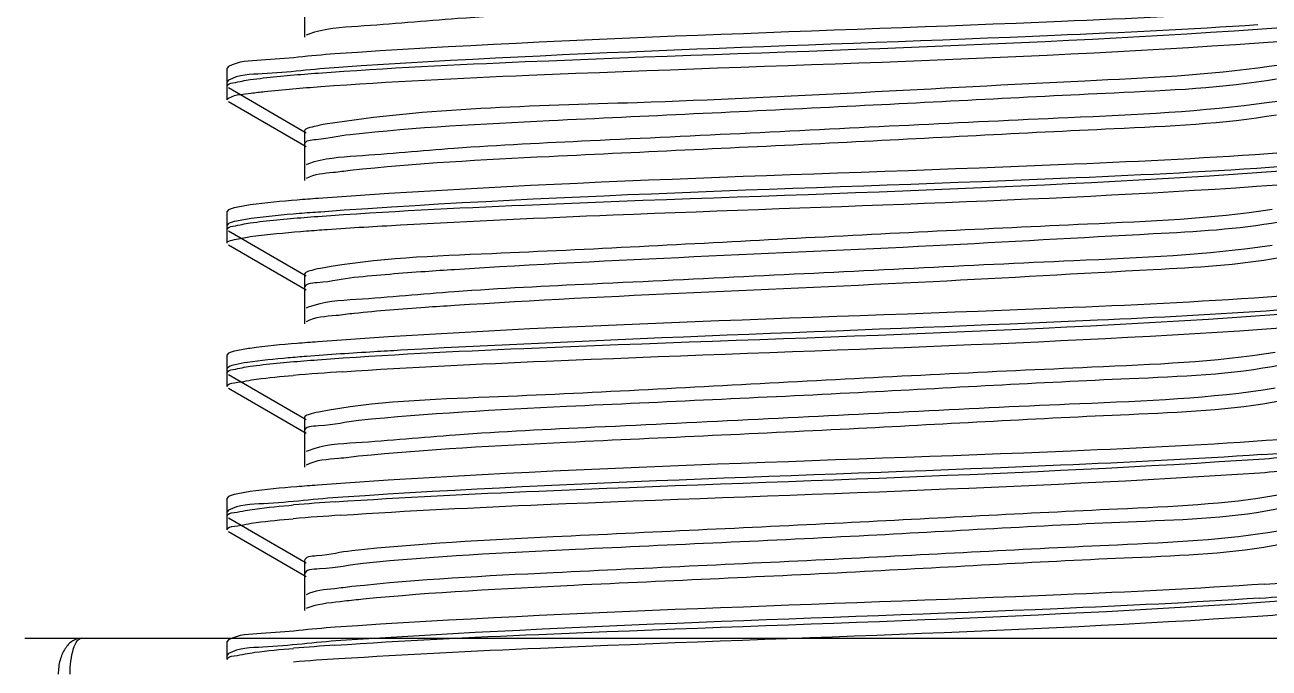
# Model space of a CAD drawing. Extents: x 1031190 to 1725648, y 733081 to 1571294.
# Drawn here: x 1133730.9 to 1133937.8, y 1252904 to 1253010.8 of the extents above; entities that cross this region are included whole.
import ezdxf

# ---------------------------------------------------------------- set-up
doc = ezdxf.new("R2010")
doc.units = 0
doc.header["$LTSCALE"] = 1000
doc.header["$MEASUREMENT"] = 0

msp = doc.modelspace()

# ---------------------------------------------------------------- linework, layer by layer
at = {"linetype": 'Continuous'}
for p, q in [((1133777.38, 1253014.76), (1133777.38, 1253008.81)), ((1133778.06, 1253009.3), (1133777.64, 1253009.11)), ((1133764.71, 1253003.91), (1133764.49, 1253003.65)), ((1133764.49, 1253000.67), (1133764.49, 1253003.65)), ((1133764.49, 1253000.67), (1133764.49, 1253003.65)), ((1133764.71, 1253001.63), (1133764.49, 1253001.37)), ((1133764.49, 1252998.39), (1133764.49, 1253001.37)), ((1133764.49, 1252998.39), (1133764.49, 1253001.37)), ((1133764.71, 1253000.41), (1133777.64, 1252992.93)), ((1133764.71, 1252998.13), (1133777.64, 1252990.65)), ((1133777.38, 1252993.23), (1133777.38, 1252987.28)), ((1133777.38, 1252990.95), (1133777.38, 1252985)), ((1133778.02, 1252987.75), (1133777.64, 1252987.58)), ((1133764.71, 1252980.1), (1133764.49, 1252979.83)), ((1133764.49, 1252976.86), (1133764.49, 1252979.83)), ((1133764.49, 1252976.86), (1133764.49, 1252979.83)), ((1133764.71, 1252977.82), (1133764.49, 1252977.56)), ((1133764.49, 1252974.58), (1133764.49, 1252977.56)), ((1133764.49, 1252974.58), (1133764.49, 1252977.56)), ((1133764.71, 1252976.6), (1133777.64, 1252969.12)), ((1133764.71, 1252974.32), (1133777.64, 1252966.84)), ((1133777.38, 1252969.42), (1133777.38, 1252963.46)), ((1133777.38, 1252967.14), (1133777.38, 1252961.18)), ((1133777.98, 1252963.92), (1133777.64, 1252963.76)), ((1133764.71, 1252956.28), (1133764.49, 1252956.02)), ((1133764.49, 1252953.05), (1133764.49, 1252956.02)), ((1133764.49, 1252953.05), (1133764.49, 1252956.02)), ((1133764.71, 1252954), (1133764.49, 1252953.74)), ((1133764.49, 1252950.77), (1133764.49, 1252953.74)), ((1133764.49, 1252950.77), (1133764.49, 1252953.74)), ((1133764.71, 1252952.78), (1133777.64, 1252945.3)), ((1133764.71, 1252950.51), (1133777.64, 1252943.02)), ((1133777.38, 1252945.6), (1133777.38, 1252939.65)), ((1133777.38, 1252943.32), (1133777.38, 1252937.37)), ((1133777.94, 1252940.09), (1133777.64, 1252939.95)), ((1133764.71, 1252932.47), (1133764.49, 1252932.21)), ((1133764.49, 1252929.23), (1133764.49, 1252932.21)), ((1133764.49, 1252929.23), (1133764.49, 1252932.21)), ((1133764.71, 1252930.19), (1133764.49, 1252929.93)), ((1133764.49, 1252926.95), (1133764.49, 1252929.93)), ((1133764.49, 1252926.95), (1133764.49, 1252929.93)), ((1133764.71, 1252928.97), (1133777.64, 1252921.49)), ((1133764.71, 1252926.69), (1133777.64, 1252919.21)), ((1133777.38, 1252921.79), (1133777.38, 1252915.84)), ((1133777.38, 1252919.51), (1133777.38, 1252913.56)), ((1133730.86, 1252908.93), (1133988.62, 1252908.93)), ((1133764.71, 1252908.66), (1133764.49, 1252908.4)), ((1133764.49, 1252905.42), (1133764.49, 1252908.4)), ((1133764.49, 1252905.42), (1133764.49, 1252908.4)), ((1133764.71, 1252906.38), (1133764.49, 1252906.12))]:
    msp.add_line(p, q, dxfattribs=at)
for centre, radius, start, end in [((1133811.5, 1252523.48), 430.63, 93.7001, 94.7988), ((1133908.99, 1253356.32), 417.79, 273.7805, 274.8013), ((1133809.85, 1252522.82), 409.7, 93.8313, 94.8034), ((1133811.1, 1252504.75), 425.53, 93.732, 94.7995), ((1133909.65, 1253326.38), 409.36, 273.8319, 274.8049), ((1133908.57, 1253337.82), 423.12, 273.7466, 274.8005), ((1133809.76, 1252500.16), 408.54, 93.839, 94.8036), ((1133810.68, 1252486.24), 420.21, 93.7656, 94.8004)]:
    msp.add_arc(centre, radius, start, end, dxfattribs=at)
for points, knots in [([(1133938.55, 1253019.6), (1133927.8, 1253017.9), (1133899.12, 1253016.84), (1133861.6, 1253014.84), (1133827.22, 1253013.22), (1133804.94, 1253012.17), (1133789.09, 1253010.72), (1133780.65, 1253010.23), (1133778.06, 1253009.3)], [0, 0, 0, 0, 0.202975, 0.533469, 0.701272, 0.84507, 0.948501, 1, 1, 1, 1]), ([(1133937.1, 1253013.19), (1133925.82, 1253012.42), (1133874.25, 1253009.94), (1133822.62, 1253008.75), (1133782.4, 1253006.01)], [0, 0, 0, 0, 0.219054, 1, 1, 1, 1]), ([(1133779.62, 1253002.84), (1133791.09, 1253003.68), (1133844.47, 1253006.28), (1133897.94, 1253007.34), (1133939.77, 1253010.41)], [0, 0, 0, 0, 0.215159, 1, 1, 1, 1]), ([(1133935.9, 1253010.83), (1133924.65, 1253010.09), (1133873.71, 1253007.65), (1133822.7, 1253006.43), (1133783.07, 1253003.78)], [0, 0, 0, 0, 0.221129, 1, 1, 1, 1]), ([(1133780.05, 1253000.59), (1133791.57, 1253001.43), (1133844.89, 1253004.02), (1133898.28, 1253005.06), (1133939.98, 1253008.14)], [0, 0, 0, 0, 0.216534, 1, 1, 1, 1]), ([(1133782.4, 1253006.01), (1133778.31, 1253005.73), (1133772.57, 1253004.94), (1133766.31, 1253004.83), (1133764.72, 1253003.91)], [0, 0, 0, 0, 0.690237, 1, 1, 1, 1]), ([(1133783.07, 1253003.78), (1133778.82, 1253003.49), (1133772.86, 1253002.67), (1133766.37, 1253002.58), (1133764.72, 1253001.63)], [0, 0, 0, 0, 0.690889, 1, 1, 1, 1]), ([(1133937.76, 1253003.9), (1133927.62, 1253002.44), (1133892.49, 1253000.94), (1133840.28, 1252997.67), (1133797.91, 1252997.09), (1133780.79, 1252994.32)], [0, 0, 0, 0, 0.19541, 0.669181, 1, 1, 1, 1]), ([(1133941.84, 1253004.83), (1133941.66, 1253004.73), (1133940.34, 1253004.25), (1133938.94, 1253004.07), (1133937.76, 1253003.9)], [0, 0, 0, 0, 0.144669, 1, 1, 1, 1]), ([(1133764.49, 1253000.67), (1133764.49, 1253001.04), (1133766.38, 1253001.36), (1133767.38, 1253001.62), (1133768.34, 1253001.75)], [0, 0, 0, 0, 0.27452, 1, 1, 1, 1]), ([(1133768.34, 1253001.75), (1133769.06, 1253001.85), (1133772.81, 1253002.31), (1133776.57, 1253002.61), (1133779.62, 1253002.84)], [0, 0, 0, 0, 0.191293, 1, 1, 1, 1]), ([(1133939.01, 1253001.82), (1133930.1, 1253000.3), (1133905.7, 1252999.29), (1133865.42, 1252997.09), (1133823.04, 1252995.17), (1133795.92, 1252993.8), (1133784.92, 1252992.58)], [0, 0, 0, 0, 0.175715, 0.472791, 0.784833, 1, 1, 1, 1]), ([(1133764.49, 1252998.39), (1133764.49, 1252998.52), (1133765.91, 1252999.41), (1133767.21, 1252999.32), (1133768.48, 1252999.49)], [0, 0, 0, 0, 0.088736, 1, 1, 1, 1]), ([(1133768.48, 1252999.49), (1133769.21, 1252999.59), (1133773.06, 1253000.06), (1133776.92, 1253000.36), (1133780.05, 1253000.59)], [0, 0, 0, 0, 0.191581, 1, 1, 1, 1]), ([(1133942.1, 1252999.18), (1133942.1, 1252999.04), (1133940.57, 1252998.05), (1133939.13, 1252998.14), (1133937.76, 1252997.95)], [0, 0, 0, 0, 0.09033, 1, 1, 1, 1]), ([(1133937.76, 1252997.95), (1133926.69, 1252996.36), (1133897.83, 1252995.18), (1133860.21, 1252993.25), (1133826.19, 1252991.63), (1133804.3, 1252990.6), (1133788.79, 1252989.15), (1133780.54, 1252988.68), (1133778.02, 1252987.75)], [0, 0, 0, 0, 0.209449, 0.539982, 0.706178, 0.848006, 0.949655, 1, 1, 1, 1]), ([(1133939.01, 1252995.86), (1133930.1, 1252994.35), (1133905.7, 1252993.34), (1133865.42, 1252991.14), (1133823.04, 1252989.22), (1133795.92, 1252987.84), (1133784.92, 1252986.63)], [0, 0, 0, 0, 0.175715, 0.472791, 0.784833, 1, 1, 1, 1]), ([(1133780.79, 1252994.32), (1133779.93, 1252994.18), (1133779.01, 1252993.96), (1133777.38, 1252993.57), (1133777.38, 1252993.23)], [0, 0, 0, 0, 0.719335, 1, 1, 1, 1]), ([(1133784.92, 1252992.58), (1133783.03, 1252992.38), (1133781.22, 1252991.83), (1133777.37, 1252991.64), (1133777.38, 1252990.95)], [0, 0, 0, 0, 0.732679, 1, 1, 1, 1]), ([(1133939.77, 1252989.57), (1133928.29, 1252988.73), (1133874.9, 1252986.12), (1133821.43, 1252985.08), (1133779.62, 1252982)], [0, 0, 0, 0, 0.215488, 1, 1, 1, 1]), ([(1133939.98, 1252987.31), (1133928.56, 1252986.46), (1133875.25, 1252983.86), (1133821.86, 1252982.79), (1133780.05, 1252979.75)], [0, 0, 0, 0, 0.214435, 1, 1, 1, 1]), ([(1133784.92, 1252986.63), (1133784, 1252986.53), (1133781.59, 1252986.17), (1133778.98, 1252986.08), (1133777.64, 1252985.3)], [0, 0, 0, 0, 0.371503, 1, 1, 1, 1]), ([(1133779.57, 1252979.02), (1133791.02, 1252979.86), (1133844.38, 1252982.47), (1133897.81, 1252983.53), (1133939.64, 1252986.58)], [0, 0, 0, 0, 0.214872, 1, 1, 1, 1]), ([(1133793.33, 1252977.61), (1133805.1, 1252978.26), (1133853.69, 1252980.48), (1133902.35, 1252981.62), (1133939.11, 1252984.27)], [0, 0, 0, 0, 0.242393, 1, 1, 1, 1]), ([(1133768.34, 1252980.92), (1133767.55, 1252980.8), (1133766.34, 1252980.59), (1133765.1, 1252980.32), (1133764.71, 1252980.1)], [0, 0, 0, 0, 0.643044, 1, 1, 1, 1]), ([(1133779.62, 1252982), (1133778.46, 1252981.92), (1133774.7, 1252981.62), (1133770.93, 1252981.28), (1133768.34, 1252980.92)], [0, 0, 0, 0, 0.307527, 1, 1, 1, 1]), ([(1133768.48, 1252978.66), (1133767.65, 1252978.54), (1133766.4, 1252978.33), (1133765.11, 1252978.04), (1133764.71, 1252977.82)], [0, 0, 0, 0, 0.644412, 1, 1, 1, 1]), ([(1133768.33, 1252977.94), (1133769.05, 1252978.04), (1133772.78, 1252978.5), (1133776.54, 1252978.8), (1133779.57, 1252979.02)], [0, 0, 0, 0, 0.191288, 1, 1, 1, 1]), ([(1133780.05, 1252979.75), (1133778.86, 1252979.67), (1133775, 1252979.37), (1133771.13, 1252979.03), (1133768.48, 1252978.66)], [0, 0, 0, 0, 0.307193, 1, 1, 1, 1]), ([(1133938.27, 1252980.16), (1133928.12, 1252978.61), (1133901.13, 1252977.48), (1133857.87, 1252975.33), (1133815.4, 1252972.99), (1133789.39, 1252972.1), (1133780.02, 1252970.38)], [0, 0, 0, 0, 0.194375, 0.509802, 0.819766, 1, 1, 1, 1]), ([(1133764.49, 1252976.86), (1133764.49, 1252977.23), (1133766.37, 1252977.55), (1133767.37, 1252977.8), (1133768.33, 1252977.94)], [0, 0, 0, 0, 0.274579, 1, 1, 1, 1]), ([(1133767.85, 1252975.59), (1133768.47, 1252975.68), (1133771.74, 1252976.11), (1133775.03, 1252976.39), (1133777.69, 1252976.6)], [0, 0, 0, 0, 0.190886, 1, 1, 1, 1]), ([(1133777.69, 1252976.6), (1133778.83, 1252976.69), (1133784.04, 1252977.07), (1133789.25, 1252977.38), (1133793.33, 1252977.61)], [0, 0, 0, 0, 0.218088, 1, 1, 1, 1]), ([(1133939.45, 1252978.08), (1133932.54, 1252976.82), (1133913.26, 1252975.87), (1133867.6, 1252973.19), (1133828.82, 1252971.87), (1133802.31, 1252970.17)], [0, 0, 0, 0, 0.153234, 0.420019, 1, 1, 1, 1]), ([(1133764.49, 1252974.58), (1133764.49, 1252974.91), (1133766.11, 1252975.24), (1133767, 1252975.46), (1133767.85, 1252975.59)], [0, 0, 0, 0, 0.277366, 1, 1, 1, 1]), ([(1133938.27, 1252974.21), (1133927.37, 1252972.54), (1133898.54, 1252971.44), (1133860.88, 1252969.47), (1133826.57, 1252967.84), (1133804.44, 1252966.8), (1133788.81, 1252965.32), (1133780.49, 1252964.88), (1133777.98, 1252963.92)], [0, 0, 0, 0, 0.205905, 0.537229, 0.704613, 0.847545, 0.949803, 1, 1, 1, 1]), ([(1133780.02, 1252970.38), (1133779.35, 1252970.26), (1133778.6, 1252970.08), (1133777.38, 1252969.69), (1133777.38, 1252969.42)], [0, 0, 0, 0, 0.713092, 1, 1, 1, 1]), ([(1133802.31, 1252970.17), (1133800.68, 1252970.06), (1133795.11, 1252969.69), (1133789.55, 1252969.26), (1133785.62, 1252968.85)], [0, 0, 0, 0, 0.293033, 1, 1, 1, 1]), ([(1133939.45, 1252972.13), (1133932.54, 1252970.86), (1133913.26, 1252969.91), (1133867.6, 1252967.24), (1133828.82, 1252965.92), (1133802.31, 1252964.21)], [0, 0, 0, 0, 0.153234, 0.420019, 1, 1, 1, 1]), ([(1133785.62, 1252968.85), (1133783.56, 1252968.63), (1133781.61, 1252968.02), (1133777.37, 1252967.89), (1133777.38, 1252967.14)], [0, 0, 0, 0, 0.734101, 1, 1, 1, 1]), ([(1133939.64, 1252965.75), (1133928.14, 1252964.91), (1133874.78, 1252962.31), (1133821.34, 1252961.26), (1133779.57, 1252958.18)], [0, 0, 0, 0, 0.215892, 1, 1, 1, 1]), ([(1133802.31, 1252964.21), (1133800.68, 1252964.11), (1133795.11, 1252963.73), (1133789.55, 1252963.31), (1133785.62, 1252962.89)], [0, 0, 0, 0, 0.293033, 1, 1, 1, 1]), ([(1133785.62, 1252962.89), (1133784.62, 1252962.79), (1133781.97, 1252962.4), (1133779.1, 1252962.34), (1133777.64, 1252961.49)], [0, 0, 0, 0, 0.374132, 1, 1, 1, 1]), ([(1133779.51, 1252955.2), (1133790.93, 1252956.05), (1133844.24, 1252958.65), (1133897.63, 1252959.72), (1133939.44, 1252962.76)], [0, 0, 0, 0, 0.214475, 1, 1, 1, 1]), ([(1133939.11, 1252963.43), (1133929.15, 1252962.71), (1133880.56, 1252960.3), (1133831.92, 1252958.91), (1133793.33, 1252956.77)], [0, 0, 0, 0, 0.205332, 1, 1, 1, 1]), ([(1133936.54, 1252960.27), (1133940.76, 1252960.56), (1133946.67, 1252961.38), (1133953.12, 1252961.47), (1133954.76, 1252962.41)], [0, 0, 0, 0, 0.690751, 1, 1, 1, 1]), ([(1133783.71, 1252953.22), (1133794.98, 1252953.96), (1133845.93, 1252956.4), (1133896.93, 1252957.61), (1133936.54, 1252960.27)], [0, 0, 0, 0, 0.221562, 1, 1, 1, 1]), ([(1133779.57, 1252958.18), (1133778.42, 1252958.1), (1133774.67, 1252957.8), (1133770.91, 1252957.47), (1133768.33, 1252957.1)], [0, 0, 0, 0, 0.307543, 1, 1, 1, 1]), ([(1133768.33, 1252957.1), (1133767.54, 1252956.99), (1133766.33, 1252956.78), (1133765.1, 1252956.5), (1133764.71, 1252956.28)], [0, 0, 0, 0, 0.642912, 1, 1, 1, 1]), ([(1133777.69, 1252955.76), (1133776.68, 1252955.68), (1133773.39, 1252955.41), (1133770.1, 1252955.09), (1133767.85, 1252954.75)], [0, 0, 0, 0, 0.308217, 1, 1, 1, 1]), ([(1133793.33, 1252956.77), (1133791.86, 1252956.69), (1133786.65, 1252956.39), (1133781.44, 1252956.06), (1133777.69, 1252955.76)], [0, 0, 0, 0, 0.280579, 1, 1, 1, 1]), ([(1133938.76, 1252956.43), (1133928.7, 1252954.79), (1133901.59, 1252953.73), (1133858.04, 1252951.53), (1133815.24, 1252949.11), (1133789.03, 1252948.32), (1133779.71, 1252946.51)], [0, 0, 0, 0, 0.191736, 0.509065, 0.821327, 1, 1, 1, 1]), ([(1133764.49, 1252953.05), (1133764.49, 1252953.41), (1133766.36, 1252953.73), (1133767.35, 1252953.99), (1133768.32, 1252954.12)], [0, 0, 0, 0, 0.27466, 1, 1, 1, 1]), ([(1133767.85, 1252954.75), (1133767.17, 1252954.65), (1133766.12, 1252954.46), (1133765.05, 1252954.2), (1133764.71, 1252954)], [0, 0, 0, 0, 0.637141, 1, 1, 1, 1]), ([(1133768.32, 1252954.12), (1133769.03, 1252954.22), (1133772.75, 1252954.68), (1133776.49, 1252954.98), (1133779.51, 1252955.2)], [0, 0, 0, 0, 0.191269, 1, 1, 1, 1]), ([(1133939.85, 1252954.34), (1133931.52, 1252952.69), (1133907.9, 1252951.88), (1133868.33, 1252949.55), (1133825.58, 1252947.69), (1133797.85, 1252946.28), (1133786.36, 1252945.11)], [0, 0, 0, 0, 0.165505, 0.458699, 0.774611, 1, 1, 1, 1]), ([(1133764.49, 1252950.77), (1133764.49, 1252951.23), (1133766.94, 1252951.49), (1133768.16, 1252951.83), (1133769.39, 1252951.99)], [0, 0, 0, 0, 0.270518, 1, 1, 1, 1]), ([(1133938.76, 1252950.47), (1133928.03, 1252948.72), (1133899.24, 1252947.71), (1133861.56, 1252945.68), (1133826.98, 1252944.04), (1133804.61, 1252943.01), (1133788.84, 1252941.5), (1133780.45, 1252941.08), (1133777.94, 1252940.09)], [0, 0, 0, 0, 0.202243, 0.534298, 0.702881, 0.846954, 0.949881, 1, 1, 1, 1]), ([(1133939.84, 1252948.39), (1133931.51, 1252946.74), (1133907.88, 1252945.93), (1133868.32, 1252943.59), (1133825.57, 1252941.74), (1133797.85, 1252940.32), (1133786.36, 1252939.16)], [0, 0, 0, 0, 0.165599, 0.458794, 0.774654, 1, 1, 1, 1]), ([(1133779.71, 1252946.51), (1133779.12, 1252946.39), (1133778.44, 1252946.24), (1133777.38, 1252945.85), (1133777.38, 1252945.6)], [0, 0, 0, 0, 0.70978, 1, 1, 1, 1]), ([(1133786.36, 1252945.11), (1133784.12, 1252944.88), (1133782, 1252944.21), (1133777.38, 1252944.14), (1133777.38, 1252943.32)], [0, 0, 0, 0, 0.7344, 1, 1, 1, 1]), ([(1133939.44, 1252941.92), (1133927.92, 1252941.08), (1133874.61, 1252938.49), (1133821.21, 1252937.44), (1133779.51, 1252934.37)], [0, 0, 0, 0, 0.216489, 1, 1, 1, 1]), ([(1133786.36, 1252939.16), (1133785.26, 1252939.05), (1133782.37, 1252938.63), (1133779.23, 1252938.6), (1133777.64, 1252937.67)], [0, 0, 0, 0, 0.375474, 1, 1, 1, 1]), ([(1133936.54, 1252939.44), (1133925.39, 1252938.69), (1133874.45, 1252936.24), (1133823.45, 1252935), (1133783.71, 1252932.38)], [0, 0, 0, 0, 0.219042, 1, 1, 1, 1]), ([(1133937.01, 1252938.77), (1133941.12, 1252939.05), (1133946.88, 1252939.85), (1133953.16, 1252939.96), (1133954.76, 1252940.88)], [0, 0, 0, 0, 0.690301, 1, 1, 1, 1]), ([(1133782.47, 1252931.6), (1133793.75, 1252932.37), (1133845.26, 1252934.85), (1133896.84, 1252936.04), (1133937.01, 1252938.77)], [0, 0, 0, 0, 0.219209, 1, 1, 1, 1]), ([(1133936.22, 1252936.44), (1133940.51, 1252936.73), (1133946.53, 1252937.56), (1133953.09, 1252937.64), (1133954.76, 1252938.6)], [0, 0, 0, 0, 0.69106, 1, 1, 1, 1]), ([(1133783.4, 1252929.38), (1133794.62, 1252930.13), (1133845.56, 1252932.57), (1133896.56, 1252933.79), (1133936.22, 1252936.44)], [0, 0, 0, 0, 0.220537, 1, 1, 1, 1]), ([(1133768.32, 1252933.29), (1133767.53, 1252933.18), (1133766.33, 1252932.97), (1133765.1, 1252932.69), (1133764.71, 1252932.47)], [0, 0, 0, 0, 0.642736, 1, 1, 1, 1]), ([(1133779.51, 1252934.37), (1133778.36, 1252934.28), (1133774.62, 1252933.99), (1133770.89, 1252933.65), (1133768.32, 1252933.29)], [0, 0, 0, 0, 0.307562, 1, 1, 1, 1]), ([(1133783.71, 1252932.38), (1133779.31, 1252932.09), (1133773.15, 1252931.24), (1133766.42, 1252931.17), (1133764.72, 1252930.19)], [0, 0, 0, 0, 0.691494, 1, 1, 1, 1]), ([(1133939.21, 1252932.69), (1133930.42, 1252931.15), (1133906.2, 1252930.18), (1133866.07, 1252927.95), (1133823.6, 1252926.04), (1133796.34, 1252924.66), (1133785.23, 1252923.46)], [0, 0, 0, 0, 0.173459, 0.469678, 0.782575, 1, 1, 1, 1]), ([(1133764.49, 1252929.23), (1133764.49, 1252929.67), (1133766.77, 1252929.95), (1133767.93, 1252930.27), (1133769.08, 1252930.41)], [0, 0, 0, 0, 0.271515, 1, 1, 1, 1]), ([(1133940.21, 1252930.61), (1133932.2, 1252928.87), (1133908.96, 1252928.2), (1133869.79, 1252925.77), (1133826.87, 1252923.96), (1133798.86, 1252922.52), (1133787.13, 1252921.37)], [0, 0, 0, 0, 0.160367, 0.451606, 0.769465, 1, 1, 1, 1]), ([(1133764.49, 1252926.95), (1133764.49, 1252927.41), (1133766.91, 1252927.68), (1133768.12, 1252928.01), (1133769.33, 1252928.17)], [0, 0, 0, 0, 0.270697, 1, 1, 1, 1]), ([(1133939.21, 1252926.74), (1133930.42, 1252925.2), (1133906.2, 1252924.22), (1133866.07, 1252922), (1133823.6, 1252920.09), (1133796.34, 1252918.71), (1133785.23, 1252917.51)], [0, 0, 0, 0, 0.173459, 0.469678, 0.782575, 1, 1, 1, 1]), ([(1133785.23, 1252923.46), (1133783.26, 1252923.25), (1133781.39, 1252922.67), (1133777.37, 1252922.51), (1133777.38, 1252921.79)], [0, 0, 0, 0, 0.733117, 1, 1, 1, 1]), ([(1133939.94, 1252924.59), (1133931.76, 1252922.94), (1133908.44, 1252922.16), (1133869.24, 1252919.81), (1133826.57, 1252917.98), (1133798.76, 1252916.56), (1133787.13, 1252915.42)], [0, 0, 0, 0, 0.163392, 0.454692, 0.77088, 1, 1, 1, 1]), ([(1133787.13, 1252921.37), (1133784.69, 1252921.14), (1133782.42, 1252920.39), (1133777.38, 1252920.39), (1133777.38, 1252919.51)], [0, 0, 0, 0, 0.735038, 1, 1, 1, 1]), ([(1133785.23, 1252917.51), (1133784.27, 1252917.4), (1133781.76, 1252917.03), (1133779.03, 1252916.95), (1133777.64, 1252916.14)], [0, 0, 0, 0, 0.372448, 1, 1, 1, 1]), ([(1133937.01, 1252917.94), (1133925.73, 1252917.17), (1133874.22, 1252914.69), (1133822.64, 1252913.5), (1133782.47, 1252910.76)], [0, 0, 0, 0, 0.219207, 1, 1, 1, 1]), ([(1133937.1, 1252914.97), (1133941.19, 1252915.24), (1133946.92, 1252916.04), (1133953.17, 1252916.15), (1133954.76, 1252917.07)], [0, 0, 0, 0, 0.690199, 1, 1, 1, 1]), ([(1133787.13, 1252915.42), (1133786.09, 1252915.32), (1133783.12, 1252914.98), (1133780.09, 1252914.7), (1133778.22, 1252914.1)], [0, 0, 0, 0, 0.346313, 1, 1, 1, 1]), ([(1133782.4, 1252907.78), (1133793.69, 1252908.55), (1133845.26, 1252911.04), (1133896.88, 1252912.22), (1133937.1, 1252914.97)], [0, 0, 0, 0, 0.219134, 1, 1, 1, 1]), ([(1133936.22, 1252915.6), (1133925.02, 1252914.86), (1133874.08, 1252912.41), (1133823.08, 1252911.19), (1133783.4, 1252908.55)], [0, 0, 0, 0, 0.220078, 1, 1, 1, 1]), ([(1133935.91, 1252912.61), (1133940.28, 1252912.9), (1133946.39, 1252913.74), (1133953.07, 1252913.81), (1133954.76, 1252914.79)], [0, 0, 0, 0, 0.69135, 1, 1, 1, 1]), ([(1133778.22, 1252914.1), (1133778.11, 1252914.07), (1133777.91, 1252914), (1133777.72, 1252913.91), (1133777.64, 1252913.86)], [0, 0, 0, 0, 0.561257, 1, 1, 1, 1]), ([(1133783.08, 1252905.55), (1133794.25, 1252906.3), (1133845.19, 1252908.74), (1133896.19, 1252909.98), (1133935.91, 1252912.61)], [0, 0, 0, 0, 0.219504, 1, 1, 1, 1]), ([(1133782.47, 1252910.76), (1133778.36, 1252910.48), (1133772.6, 1252909.69), (1133766.32, 1252909.58), (1133764.72, 1252908.66)], [0, 0, 0, 0, 0.690312, 1, 1, 1, 1]), ([(1133740.29, 1252908.93), (1133739.78, 1252908.93), (1133738.67, 1252908.57), (1133737.41, 1252907.2), (1133736.59, 1252905.26), (1133736.4, 1252903.76), (1133736.4, 1252902.98)], [0, 0, 0, 0, 0.195972, 0.42512, 0.697797, 1, 1, 1, 1]), ([(1133738.38, 1252902.98), (1133738.38, 1252904.41), (1133738.59, 1252906.35), (1133739.35, 1252908.38), (1133740.01, 1252908.93), (1133740.29, 1252908.93)], [0, 0, 0, 0, 0.657525, 0.871922, 1, 1, 1, 1]), ([(1133783.4, 1252908.55), (1133779.07, 1252908.26), (1133773.01, 1252907.42), (1133766.4, 1252907.34), (1133764.72, 1252906.38)], [0, 0, 0, 0, 0.691204, 1, 1, 1, 1]), ([(1133764.49, 1252905.42), (1133764.49, 1252905.85), (1133766.76, 1252906.14), (1133767.92, 1252906.45), (1133769.07, 1252906.6)], [0, 0, 0, 0, 0.271576, 1, 1, 1, 1])]:
    msp.add_open_spline(points, degree=3, knots=knots, dxfattribs=at)
for points in [[(1133769.39, 1252951.99), (1133771.41, 1252952.24), (1133773.44, 1252952.43), (1133775.48, 1252952.6)], [(1133769.08, 1252930.41), (1133771.23, 1252930.69), (1133773.39, 1252930.89), (1133775.54, 1252931.08)], [(1133769.33, 1252928.17), (1133771.38, 1252928.43), (1133773.44, 1252928.62), (1133775.49, 1252928.79)], [(1133769.07, 1252906.6), (1133771.22, 1252906.88), (1133773.38, 1252907.08), (1133775.55, 1252907.26)]]:
    msp.add_open_spline(points, degree=3, dxfattribs=at)

doc.saveas('drawing.dxf')
